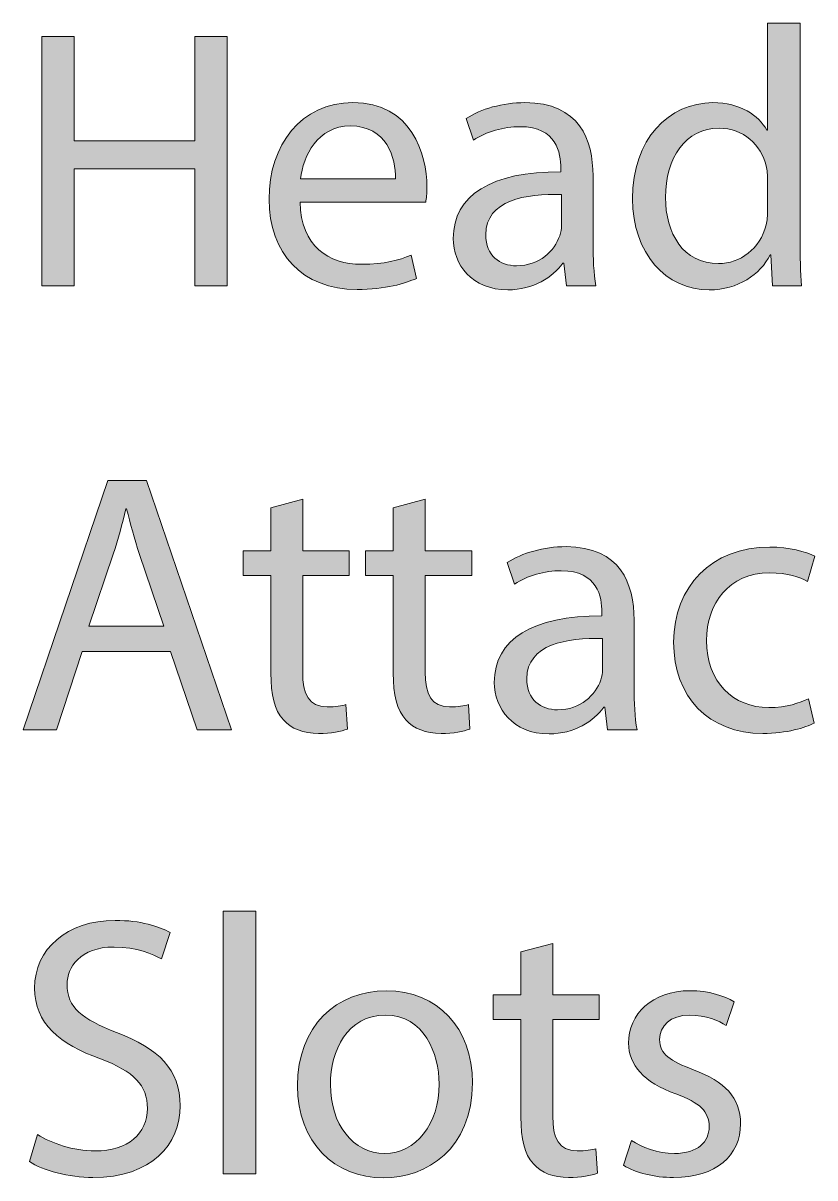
# Model space of a CAD drawing. Header units: inches. Extents: x 44 to 895, y -554 to -47.
# Drawn here: x 48.29 to 76.04, y -244.6 to -204.14 of the extents above; entities that cross this region are included whole.
import ezdxf

# ---------------------------------------------------------------- set-up
doc = ezdxf.new("R2010")
doc.units = ezdxf.units.IN
doc.header["$MEASUREMENT"] = 0
doc.layers.add('Layer 1', color=7, linetype='Continuous')

# ---------------------------------------------------------------- blocks, each defined once
blk = doc.blocks.new('block 5')
at = {"layer": 'Layer 1', "true_color": 0x231f20}
h = blk.add_hatch(color=179, dxfattribs=at)
h.dxf.hatch_style = 2
edge = h.paths.add_edge_path()
edge.add_spline(control_points=[(75.525, -204.142), (75.525, -204.142), (75.525, -211.725), (75.525, -211.725), (75.525, -212.282), (75.538, -212.917), (75.576, -213.345), (75.576, -213.345), (74.552, -213.345), (74.552, -213.345), (74.552, -213.345), (74.501, -212.256), (74.501, -212.256), (74.501, -212.256), (74.475, -212.256), (74.475, -212.256), (74.125, -212.956), (73.36, -213.488), (72.336, -213.488), (70.819, -213.488), (69.653, -212.204), (69.653, -210.299), (69.64, -208.212), (70.936, -206.929), (72.466, -206.929), (73.425, -206.929), (74.073, -207.382), (74.358, -207.888), (74.358, -207.888), (74.384, -207.888), (74.384, -207.888), (74.384, -207.888), (74.384, -204.142), (74.384, -204.142), (74.384, -204.142), (75.525, -204.142), (75.525, -204.142)], knot_values=[0, 0, 0, 0, 1, 1, 1, 2, 2, 2, 3, 3, 3, 4, 4, 4, 5, 5, 5, 6, 6, 6, 7, 7, 7, 8, 8, 8, 9, 9, 9, 10, 10, 10, 11, 11, 11, 12, 12, 12, 12], degree=3, periodic=1)
edge = h.paths.add_edge_path()
edge.add_spline(control_points=[(74.384, -209.625), (74.384, -209.482), (74.371, -209.288), (74.332, -209.146), (74.164, -208.419), (73.541, -207.823), (72.686, -207.823), (71.506, -207.823), (70.806, -208.86), (70.806, -210.247), (70.806, -211.517), (71.429, -212.567), (72.66, -212.567), (73.425, -212.567), (74.125, -212.062), (74.332, -211.206), (74.371, -211.051), (74.384, -210.895), (74.384, -210.714), (74.384, -210.714), (74.384, -209.625), (74.384, -209.625)], knot_values=[0, 0, 0, 0, 1, 1, 1, 2, 2, 2, 3, 3, 3, 4, 4, 4, 5, 5, 5, 6, 6, 6, 7, 7, 7, 7], degree=3, periodic=1)
h = blk.add_hatch(color=179, dxfattribs=at)
h.dxf.hatch_style = 2
h.paths.add_polyline_path([(50.076, -204.609), (50.076, -208.264), (54.302, -208.264), (54.302, -204.609), (55.442, -204.609), (55.442, -213.345), (54.302, -213.345), (54.302, -209.249), (50.076, -209.249), (50.076, -213.345), (48.948, -213.345), (48.948, -204.609)])
h = blk.add_hatch(color=179, dxfattribs=at)
h.dxf.hatch_style = 2
edge = h.paths.add_edge_path()
edge.add_spline(control_points=[(57.997, -210.416), (58.024, -211.958), (59.009, -212.593), (60.149, -212.593), (60.966, -212.593), (61.458, -212.451), (61.886, -212.269), (61.886, -212.269), (62.081, -213.086), (62.081, -213.086), (61.679, -213.267), (60.992, -213.475), (59.994, -213.475), (58.062, -213.475), (56.909, -212.204), (56.909, -210.312), (56.909, -208.419), (58.024, -206.929), (59.851, -206.929), (61.899, -206.929), (62.444, -208.731), (62.444, -209.884), (62.444, -210.117), (62.418, -210.299), (62.405, -210.416), (62.405, -210.416), (57.997, -210.416), (57.997, -210.416)], knot_values=[0, 0, 0, 0, 1, 1, 1, 2, 2, 2, 3, 3, 3, 4, 4, 4, 5, 5, 5, 6, 6, 6, 7, 7, 7, 8, 8, 8, 9, 9, 9, 9], degree=3, periodic=1)
edge = h.paths.add_edge_path()
edge.add_spline(control_points=[(61.342, -209.599), (61.355, -208.873), (61.044, -207.745), (59.76, -207.745), (58.607, -207.745), (58.101, -208.808), (58.011, -209.599), (58.011, -209.599), (61.342, -209.599), (61.342, -209.599)], knot_values=[0, 0, 0, 0, 1, 1, 1, 2, 2, 2, 3, 3, 3, 3], degree=3, periodic=1)
h = blk.add_hatch(color=179, dxfattribs=at)
h.dxf.hatch_style = 2
edge = h.paths.add_edge_path()
edge.add_spline(control_points=[(67.331, -213.345), (67.331, -213.345), (67.241, -212.554), (67.241, -212.554), (67.241, -212.554), (67.202, -212.554), (67.202, -212.554), (66.852, -213.047), (66.178, -213.488), (65.283, -213.488), (64.013, -213.488), (63.365, -212.593), (63.365, -211.686), (63.365, -210.169), (64.713, -209.34), (67.137, -209.353), (67.137, -209.353), (67.137, -209.223), (67.137, -209.223), (67.137, -208.705), (66.994, -207.771), (65.711, -207.771), (65.128, -207.771), (64.519, -207.953), (64.078, -208.238), (64.078, -208.238), (63.819, -207.486), (63.819, -207.486), (64.337, -207.149), (65.089, -206.929), (65.88, -206.929), (67.798, -206.929), (68.265, -208.238), (68.265, -209.495), (68.265, -209.495), (68.265, -211.842), (68.265, -211.842), (68.265, -212.386), (68.291, -212.917), (68.368, -213.345), (68.368, -213.345), (67.331, -213.345), (67.331, -213.345)], knot_values=[0, 0, 0, 0, 1, 1, 1, 2, 2, 2, 3, 3, 3, 4, 4, 4, 5, 5, 5, 6, 6, 6, 7, 7, 7, 8, 8, 8, 9, 9, 9, 10, 10, 10, 11, 11, 11, 12, 12, 12, 13, 13, 13, 14, 14, 14, 14], degree=3, periodic=1)
edge = h.paths.add_edge_path()
edge.add_spline(control_points=[(67.163, -210.144), (65.918, -210.117), (64.506, -210.338), (64.506, -211.556), (64.506, -212.295), (64.998, -212.645), (65.582, -212.645), (66.398, -212.645), (66.917, -212.127), (67.098, -211.595), (67.137, -211.479), (67.163, -211.349), (67.163, -211.232), (67.163, -211.232), (67.163, -210.144), (67.163, -210.144)], knot_values=[0, 0, 0, 0, 1, 1, 1, 2, 2, 2, 3, 3, 3, 4, 4, 4, 5, 5, 5, 5], degree=3, periodic=1)
h = blk.add_hatch(color=179, dxfattribs=at)
h.dxf.hatch_style = 2
h.paths.add_polyline_path([(50.361, -226.155), (49.454, -228.902), (48.287, -228.902), (51.256, -220.166), (52.617, -220.166), (55.598, -228.902), (54.393, -228.902), (53.459, -226.155)])
edge = h.paths.add_edge_path()
edge.add_spline(control_points=[(53.226, -225.273), (53.226, -225.273), (52.37, -222.758), (52.37, -222.758), (52.176, -222.188), (52.046, -221.67), (51.917, -221.164), (51.917, -221.164), (51.891, -221.164), (51.891, -221.164), (51.761, -221.683), (51.619, -222.214), (51.45, -222.745), (51.45, -222.745), (50.595, -225.273), (50.595, -225.273), (50.595, -225.273), (53.226, -225.273), (53.226, -225.273)], knot_values=[0, 0, 0, 0, 1, 1, 1, 2, 2, 2, 3, 3, 3, 4, 4, 4, 5, 5, 5, 6, 6, 6, 6], degree=3, periodic=1)
h = blk.add_hatch(color=179, dxfattribs=at)
h.dxf.hatch_style = 2
edge = h.paths.add_edge_path()
edge.add_spline(control_points=[(58.088, -220.827), (58.088, -220.827), (58.088, -222.629), (58.088, -222.629), (58.088, -222.629), (59.721, -222.629), (59.721, -222.629), (59.721, -222.629), (59.721, -223.497), (59.721, -223.497), (59.721, -223.497), (58.088, -223.497), (58.088, -223.497), (58.088, -223.497), (58.088, -226.88), (58.088, -226.88), (58.088, -227.658), (58.309, -228.099), (58.944, -228.099), (59.242, -228.099), (59.462, -228.06), (59.605, -228.021), (59.605, -228.021), (59.657, -228.877), (59.657, -228.877), (59.436, -228.967), (59.086, -229.032), (58.646, -229.032), (58.114, -229.032), (57.686, -228.864), (57.414, -228.552), (57.09, -228.216), (56.973, -227.658), (56.973, -226.919), (56.973, -226.919), (56.973, -223.497), (56.973, -223.497), (56.973, -223.497), (56.001, -223.497), (56.001, -223.497), (56.001, -223.497), (56.001, -222.629), (56.001, -222.629), (56.001, -222.629), (56.973, -222.629), (56.973, -222.629), (56.973, -222.629), (56.973, -221.125), (56.973, -221.125), (56.973, -221.125), (58.088, -220.827), (58.088, -220.827)], knot_values=[0, 0, 0, 0, 1, 1, 1, 2, 2, 2, 3, 3, 3, 4, 4, 4, 5, 5, 5, 6, 6, 6, 7, 7, 7, 8, 8, 8, 9, 9, 9, 10, 10, 10, 11, 11, 11, 12, 12, 12, 13, 13, 13, 14, 14, 14, 15, 15, 15, 16, 16, 16, 17, 17, 17, 17], degree=3, periodic=1)
h = blk.add_hatch(color=179, dxfattribs=at)
h.dxf.hatch_style = 2
edge = h.paths.add_edge_path()
edge.add_spline(control_points=[(62.379, -220.827), (62.379, -220.827), (62.379, -222.629), (62.379, -222.629), (62.379, -222.629), (64.013, -222.629), (64.013, -222.629), (64.013, -222.629), (64.013, -223.497), (64.013, -223.497), (64.013, -223.497), (62.379, -223.497), (62.379, -223.497), (62.379, -223.497), (62.379, -226.88), (62.379, -226.88), (62.379, -227.658), (62.6, -228.099), (63.235, -228.099), (63.533, -228.099), (63.753, -228.06), (63.896, -228.021), (63.896, -228.021), (63.948, -228.877), (63.948, -228.877), (63.728, -228.967), (63.378, -229.032), (62.937, -229.032), (62.405, -229.032), (61.978, -228.864), (61.705, -228.552), (61.381, -228.216), (61.265, -227.658), (61.265, -226.919), (61.265, -226.919), (61.265, -223.497), (61.265, -223.497), (61.265, -223.497), (60.293, -223.497), (60.293, -223.497), (60.293, -223.497), (60.293, -222.629), (60.293, -222.629), (60.293, -222.629), (61.265, -222.629), (61.265, -222.629), (61.265, -222.629), (61.265, -221.125), (61.265, -221.125), (61.265, -221.125), (62.379, -220.827), (62.379, -220.827)], knot_values=[0, 0, 0, 0, 1, 1, 1, 2, 2, 2, 3, 3, 3, 4, 4, 4, 5, 5, 5, 6, 6, 6, 7, 7, 7, 8, 8, 8, 9, 9, 9, 10, 10, 10, 11, 11, 11, 12, 12, 12, 13, 13, 13, 14, 14, 14, 15, 15, 15, 16, 16, 16, 17, 17, 17, 17], degree=3, periodic=1)
h = blk.add_hatch(color=179, dxfattribs=at)
h.dxf.hatch_style = 2
edge = h.paths.add_edge_path()
edge.add_spline(control_points=[(68.77, -228.902), (68.77, -228.902), (68.68, -228.112), (68.68, -228.112), (68.68, -228.112), (68.641, -228.112), (68.641, -228.112), (68.291, -228.604), (67.617, -229.045), (66.723, -229.045), (65.452, -229.045), (64.804, -228.151), (64.804, -227.243), (64.804, -225.727), (66.152, -224.897), (68.576, -224.91), (68.576, -224.91), (68.576, -224.78), (68.576, -224.78), (68.576, -224.262), (68.434, -223.329), (67.15, -223.329), (66.567, -223.329), (65.958, -223.51), (65.517, -223.795), (65.517, -223.795), (65.258, -223.044), (65.258, -223.044), (65.776, -222.706), (66.528, -222.486), (67.319, -222.486), (69.237, -222.486), (69.704, -223.795), (69.704, -225.053), (69.704, -225.053), (69.704, -227.399), (69.704, -227.399), (69.704, -227.943), (69.73, -228.475), (69.807, -228.902), (69.807, -228.902), (68.77, -228.902), (68.77, -228.902)], knot_values=[0, 0, 0, 0, 1, 1, 1, 2, 2, 2, 3, 3, 3, 4, 4, 4, 5, 5, 5, 6, 6, 6, 7, 7, 7, 8, 8, 8, 9, 9, 9, 10, 10, 10, 11, 11, 11, 12, 12, 12, 13, 13, 13, 14, 14, 14, 14], degree=3, periodic=1)
edge = h.paths.add_edge_path()
edge.add_spline(control_points=[(68.602, -225.701), (67.358, -225.675), (65.945, -225.895), (65.945, -227.114), (65.945, -227.852), (66.437, -228.202), (67.021, -228.202), (67.837, -228.202), (68.356, -227.684), (68.537, -227.153), (68.576, -227.036), (68.602, -226.906), (68.602, -226.79), (68.602, -226.79), (68.602, -225.701), (68.602, -225.701)], knot_values=[0, 0, 0, 0, 1, 1, 1, 2, 2, 2, 3, 3, 3, 4, 4, 4, 5, 5, 5, 5], degree=3, periodic=1)
h = blk.add_hatch(color=179, dxfattribs=at)
h.dxf.hatch_style = 2
edge = h.paths.add_edge_path()
edge.add_spline(control_points=[(76.017, -228.669), (75.719, -228.825), (75.058, -229.032), (74.216, -229.032), (72.323, -229.032), (71.092, -227.749), (71.092, -225.83), (71.092, -223.899), (72.414, -222.499), (74.462, -222.499), (75.136, -222.499), (75.732, -222.668), (76.043, -222.823), (76.043, -222.823), (75.784, -223.705), (75.784, -223.705), (75.512, -223.549), (75.084, -223.407), (74.462, -223.407), (73.023, -223.407), (72.246, -224.469), (72.246, -225.778), (72.246, -227.23), (73.179, -228.125), (74.423, -228.125), (75.071, -228.125), (75.499, -227.956), (75.823, -227.814), (75.823, -227.814), (76.017, -228.669), (76.017, -228.669)], knot_values=[0, 0, 0, 0, 1, 1, 1, 2, 2, 2, 3, 3, 3, 4, 4, 4, 5, 5, 5, 6, 6, 6, 7, 7, 7, 8, 8, 8, 9, 9, 9, 10, 10, 10, 10], degree=3, periodic=1)
h = blk.add_hatch(color=179, dxfattribs=at)
h.dxf.hatch_style = 2
h.paths.add_polyline_path([(55.301, -235.257), (56.442, -235.257), (56.442, -244.46), (55.301, -244.46)])
h = blk.add_hatch(color=179, dxfattribs=at)
h.dxf.hatch_style = 2
edge = h.paths.add_edge_path()
edge.add_spline(control_points=[(48.793, -243.086), (49.298, -243.397), (50.037, -243.656), (50.815, -243.656), (51.969, -243.656), (52.643, -243.047), (52.643, -242.166), (52.643, -241.349), (52.176, -240.882), (50.996, -240.429), (49.571, -239.923), (48.689, -239.185), (48.689, -237.953), (48.689, -236.592), (49.817, -235.581), (51.515, -235.581), (52.409, -235.581), (53.057, -235.789), (53.446, -236.009), (53.446, -236.009), (53.135, -236.929), (53.135, -236.929), (52.85, -236.773), (52.267, -236.514), (51.476, -236.514), (50.284, -236.514), (49.83, -237.227), (49.83, -237.824), (49.83, -238.64), (50.361, -239.042), (51.567, -239.509), (53.044, -240.079), (53.796, -240.792), (53.796, -242.075), (53.796, -243.423), (52.798, -244.59), (50.737, -244.59), (49.895, -244.59), (48.974, -244.343), (48.508, -244.032), (48.508, -244.032), (48.793, -243.086), (48.793, -243.086)], knot_values=[0, 0, 0, 0, 1, 1, 1, 2, 2, 2, 3, 3, 3, 4, 4, 4, 5, 5, 5, 6, 6, 6, 7, 7, 7, 8, 8, 8, 9, 9, 9, 10, 10, 10, 11, 11, 11, 12, 12, 12, 13, 13, 13, 14, 14, 14, 14], degree=3, periodic=1)
h = blk.add_hatch(color=179, dxfattribs=at)
h.dxf.hatch_style = 2
edge = h.paths.add_edge_path()
edge.add_spline(control_points=[(66.852, -236.385), (66.852, -236.385), (66.852, -238.186), (66.852, -238.186), (66.852, -238.186), (68.485, -238.186), (68.485, -238.186), (68.485, -238.186), (68.485, -239.055), (68.485, -239.055), (68.485, -239.055), (66.852, -239.055), (66.852, -239.055), (66.852, -239.055), (66.852, -242.438), (66.852, -242.438), (66.852, -243.216), (67.072, -243.656), (67.707, -243.656), (68.006, -243.656), (68.226, -243.618), (68.369, -243.579), (68.369, -243.579), (68.42, -244.434), (68.42, -244.434), (68.2, -244.525), (67.85, -244.59), (67.409, -244.59), (66.878, -244.59), (66.45, -244.421), (66.178, -244.11), (65.854, -243.773), (65.737, -243.216), (65.737, -242.477), (65.737, -242.477), (65.737, -239.055), (65.737, -239.055), (65.737, -239.055), (64.765, -239.055), (64.765, -239.055), (64.765, -239.055), (64.765, -238.186), (64.765, -238.186), (64.765, -238.186), (65.737, -238.186), (65.737, -238.186), (65.737, -238.186), (65.737, -236.683), (65.737, -236.683), (65.737, -236.683), (66.852, -236.385), (66.852, -236.385)], knot_values=[0, 0, 0, 0, 1, 1, 1, 2, 2, 2, 3, 3, 3, 4, 4, 4, 5, 5, 5, 6, 6, 6, 7, 7, 7, 8, 8, 8, 9, 9, 9, 10, 10, 10, 11, 11, 11, 12, 12, 12, 13, 13, 13, 14, 14, 14, 15, 15, 15, 16, 16, 16, 17, 17, 17, 17], degree=3, periodic=1)
h = blk.add_hatch(color=179, dxfattribs=at)
h.dxf.hatch_style = 2
edge = h.paths.add_edge_path()
edge.add_spline(control_points=[(64.038, -241.271), (64.038, -243.592), (62.431, -244.603), (60.914, -244.603), (59.216, -244.603), (57.907, -243.358), (57.907, -241.375), (57.907, -239.275), (59.281, -238.044), (61.018, -238.044), (62.82, -238.044), (64.038, -239.353), (64.038, -241.271)], knot_values=[0, 0, 0, 0, 1, 1, 1, 2, 2, 2, 3, 3, 3, 4, 4, 4, 4], degree=3, periodic=1)
edge = h.paths.add_edge_path()
edge.add_spline(control_points=[(59.061, -241.336), (59.061, -242.71), (59.851, -243.747), (60.966, -243.747), (62.055, -243.747), (62.871, -242.723), (62.871, -241.31), (62.871, -240.248), (62.34, -238.899), (60.992, -238.899), (59.644, -238.899), (59.061, -240.144), (59.061, -241.336)], knot_values=[0, 0, 0, 0, 1, 1, 1, 2, 2, 2, 3, 3, 3, 4, 4, 4, 4], degree=3, periodic=1)
h = blk.add_hatch(color=179, dxfattribs=at)
h.dxf.hatch_style = 2
edge = h.paths.add_edge_path()
edge.add_spline(control_points=[(69.614, -243.294), (69.951, -243.514), (70.547, -243.747), (71.117, -243.747), (71.947, -243.747), (72.336, -243.333), (72.336, -242.814), (72.336, -242.269), (72.012, -241.971), (71.169, -241.66), (70.042, -241.259), (69.51, -240.636), (69.51, -239.884), (69.51, -238.874), (70.327, -238.044), (71.675, -238.044), (72.31, -238.044), (72.867, -238.225), (73.217, -238.433), (73.217, -238.433), (72.932, -239.262), (72.932, -239.262), (72.686, -239.107), (72.232, -238.899), (71.649, -238.899), (70.975, -238.899), (70.599, -239.288), (70.599, -239.755), (70.599, -240.273), (70.975, -240.507), (71.791, -240.818), (72.88, -241.232), (73.438, -241.777), (73.438, -242.71), (73.438, -243.812), (72.582, -244.59), (71.091, -244.59), (70.404, -244.59), (69.769, -244.421), (69.329, -244.162), (69.329, -244.162), (69.614, -243.294), (69.614, -243.294)], knot_values=[0, 0, 0, 0, 1, 1, 1, 2, 2, 2, 3, 3, 3, 4, 4, 4, 5, 5, 5, 6, 6, 6, 7, 7, 7, 8, 8, 8, 9, 9, 9, 10, 10, 10, 11, 11, 11, 12, 12, 12, 13, 13, 13, 14, 14, 14, 14], degree=3, periodic=1)
at = {"layer": 'Layer 1', "lineweight": 0}
for points in [[(50.076, -204.609), (50.076, -208.264), (54.302, -208.264), (54.302, -204.609), (55.442, -204.609), (55.442, -213.345), (54.302, -213.345), (54.302, -209.249), (50.076, -209.249), (50.076, -213.345), (48.948, -213.345), (48.948, -204.609), (50.076, -204.609)], [(50.361, -226.155), (49.454, -228.902), (48.287, -228.902), (51.256, -220.166), (52.617, -220.166), (55.598, -228.902), (54.393, -228.902), (53.459, -226.155), (50.361, -226.155)], [(55.301, -235.257), (56.442, -235.257), (56.442, -244.46), (55.301, -244.46), (55.301, -235.257)]]:
    blk.add_lwpolyline(points, dxfattribs=at)
for points, knots in [([(75.525, -204.142), (75.525, -204.142), (75.525, -211.725), (75.525, -211.725), (75.525, -212.282), (75.538, -212.917), (75.576, -213.345), (75.576, -213.345), (74.552, -213.345), (74.552, -213.345), (74.552, -213.345), (74.501, -212.256), (74.501, -212.256), (74.501, -212.256), (74.475, -212.256), (74.475, -212.256), (74.125, -212.956), (73.36, -213.488), (72.336, -213.488), (70.819, -213.488), (69.653, -212.204), (69.653, -210.299), (69.64, -208.212), (70.936, -206.929), (72.466, -206.929), (73.425, -206.929), (74.073, -207.382), (74.358, -207.888), (74.358, -207.888), (74.384, -207.888), (74.384, -207.888), (74.384, -207.888), (74.384, -204.142), (74.384, -204.142), (74.384, -204.142), (75.525, -204.142), (75.525, -204.142)], [0, 0, 0, 0, 1, 1, 1, 2, 2, 2, 3, 3, 3, 4, 4, 4, 5, 5, 5, 6, 6, 6, 7, 7, 7, 8, 8, 8, 9, 9, 9, 10, 10, 10, 11, 11, 11, 12, 12, 12, 12]), ([(57.997, -210.416), (58.024, -211.958), (59.009, -212.593), (60.149, -212.593), (60.966, -212.593), (61.458, -212.451), (61.886, -212.269), (61.886, -212.269), (62.081, -213.086), (62.081, -213.086), (61.679, -213.267), (60.992, -213.475), (59.994, -213.475), (58.062, -213.475), (56.909, -212.204), (56.909, -210.312), (56.909, -208.419), (58.024, -206.929), (59.851, -206.929), (61.899, -206.929), (62.444, -208.731), (62.444, -209.884), (62.444, -210.117), (62.418, -210.299), (62.405, -210.416), (62.405, -210.416), (57.997, -210.416), (57.997, -210.416)], [0, 0, 0, 0, 1, 1, 1, 2, 2, 2, 3, 3, 3, 4, 4, 4, 5, 5, 5, 6, 6, 6, 7, 7, 7, 8, 8, 8, 9, 9, 9, 9]), ([(67.331, -213.345), (67.331, -213.345), (67.241, -212.554), (67.241, -212.554), (67.241, -212.554), (67.202, -212.554), (67.202, -212.554), (66.852, -213.047), (66.178, -213.488), (65.283, -213.488), (64.013, -213.488), (63.365, -212.593), (63.365, -211.686), (63.365, -210.169), (64.713, -209.34), (67.137, -209.353), (67.137, -209.353), (67.137, -209.223), (67.137, -209.223), (67.137, -208.705), (66.994, -207.771), (65.711, -207.771), (65.128, -207.771), (64.519, -207.953), (64.078, -208.238), (64.078, -208.238), (63.819, -207.486), (63.819, -207.486), (64.337, -207.149), (65.089, -206.929), (65.88, -206.929), (67.798, -206.929), (68.265, -208.238), (68.265, -209.495), (68.265, -209.495), (68.265, -211.842), (68.265, -211.842), (68.265, -212.386), (68.291, -212.917), (68.368, -213.345), (68.368, -213.345), (67.331, -213.345), (67.331, -213.345)], [0, 0, 0, 0, 1, 1, 1, 2, 2, 2, 3, 3, 3, 4, 4, 4, 5, 5, 5, 6, 6, 6, 7, 7, 7, 8, 8, 8, 9, 9, 9, 10, 10, 10, 11, 11, 11, 12, 12, 12, 13, 13, 13, 14, 14, 14, 14]), ([(61.342, -209.599), (61.355, -208.873), (61.044, -207.745), (59.76, -207.745), (58.607, -207.745), (58.101, -208.808), (58.011, -209.599), (58.011, -209.599), (61.342, -209.599), (61.342, -209.599)], [0, 0, 0, 0, 1, 1, 1, 2, 2, 2, 3, 3, 3, 3]), ([(74.384, -209.625), (74.384, -209.482), (74.371, -209.288), (74.332, -209.146), (74.164, -208.419), (73.541, -207.823), (72.686, -207.823), (71.506, -207.823), (70.806, -208.86), (70.806, -210.247), (70.806, -211.517), (71.429, -212.567), (72.66, -212.567), (73.425, -212.567), (74.125, -212.062), (74.332, -211.206), (74.371, -211.051), (74.384, -210.895), (74.384, -210.714), (74.384, -210.714), (74.384, -209.625), (74.384, -209.625)], [0, 0, 0, 0, 1, 1, 1, 2, 2, 2, 3, 3, 3, 4, 4, 4, 5, 5, 5, 6, 6, 6, 7, 7, 7, 7]), ([(67.163, -210.144), (65.918, -210.117), (64.506, -210.338), (64.506, -211.556), (64.506, -212.295), (64.998, -212.645), (65.582, -212.645), (66.398, -212.645), (66.917, -212.127), (67.098, -211.595), (67.137, -211.479), (67.163, -211.349), (67.163, -211.232), (67.163, -211.232), (67.163, -210.144), (67.163, -210.144)], [0, 0, 0, 0, 1, 1, 1, 2, 2, 2, 3, 3, 3, 4, 4, 4, 5, 5, 5, 5]), ([(58.088, -220.827), (58.088, -220.827), (58.088, -222.629), (58.088, -222.629), (58.088, -222.629), (59.721, -222.629), (59.721, -222.629), (59.721, -222.629), (59.721, -223.497), (59.721, -223.497), (59.721, -223.497), (58.088, -223.497), (58.088, -223.497), (58.088, -223.497), (58.088, -226.88), (58.088, -226.88), (58.088, -227.658), (58.309, -228.099), (58.944, -228.099), (59.242, -228.099), (59.462, -228.06), (59.605, -228.021), (59.605, -228.021), (59.657, -228.877), (59.657, -228.877), (59.436, -228.967), (59.086, -229.032), (58.646, -229.032), (58.114, -229.032), (57.686, -228.864), (57.414, -228.552), (57.09, -228.216), (56.973, -227.658), (56.973, -226.919), (56.973, -226.919), (56.973, -223.497), (56.973, -223.497), (56.973, -223.497), (56.001, -223.497), (56.001, -223.497), (56.001, -223.497), (56.001, -222.629), (56.001, -222.629), (56.001, -222.629), (56.973, -222.629), (56.973, -222.629), (56.973, -222.629), (56.973, -221.125), (56.973, -221.125), (56.973, -221.125), (58.088, -220.827), (58.088, -220.827)], [0, 0, 0, 0, 1, 1, 1, 2, 2, 2, 3, 3, 3, 4, 4, 4, 5, 5, 5, 6, 6, 6, 7, 7, 7, 8, 8, 8, 9, 9, 9, 10, 10, 10, 11, 11, 11, 12, 12, 12, 13, 13, 13, 14, 14, 14, 15, 15, 15, 16, 16, 16, 17, 17, 17, 17]), ([(62.379, -220.827), (62.379, -220.827), (62.379, -222.629), (62.379, -222.629), (62.379, -222.629), (64.013, -222.629), (64.013, -222.629), (64.013, -222.629), (64.013, -223.497), (64.013, -223.497), (64.013, -223.497), (62.379, -223.497), (62.379, -223.497), (62.379, -223.497), (62.379, -226.88), (62.379, -226.88), (62.379, -227.658), (62.6, -228.099), (63.235, -228.099), (63.533, -228.099), (63.753, -228.06), (63.896, -228.021), (63.896, -228.021), (63.948, -228.877), (63.948, -228.877), (63.728, -228.967), (63.378, -229.032), (62.937, -229.032), (62.405, -229.032), (61.978, -228.864), (61.705, -228.552), (61.381, -228.216), (61.265, -227.658), (61.265, -226.919), (61.265, -226.919), (61.265, -223.497), (61.265, -223.497), (61.265, -223.497), (60.293, -223.497), (60.293, -223.497), (60.293, -223.497), (60.293, -222.629), (60.293, -222.629), (60.293, -222.629), (61.265, -222.629), (61.265, -222.629), (61.265, -222.629), (61.265, -221.125), (61.265, -221.125), (61.265, -221.125), (62.379, -220.827), (62.379, -220.827)], [0, 0, 0, 0, 1, 1, 1, 2, 2, 2, 3, 3, 3, 4, 4, 4, 5, 5, 5, 6, 6, 6, 7, 7, 7, 8, 8, 8, 9, 9, 9, 10, 10, 10, 11, 11, 11, 12, 12, 12, 13, 13, 13, 14, 14, 14, 15, 15, 15, 16, 16, 16, 17, 17, 17, 17]), ([(53.226, -225.273), (53.226, -225.273), (52.37, -222.758), (52.37, -222.758), (52.176, -222.188), (52.046, -221.67), (51.917, -221.164), (51.917, -221.164), (51.891, -221.164), (51.891, -221.164), (51.761, -221.683), (51.619, -222.214), (51.45, -222.745), (51.45, -222.745), (50.595, -225.273), (50.595, -225.273), (50.595, -225.273), (53.226, -225.273), (53.226, -225.273)], [0, 0, 0, 0, 1, 1, 1, 2, 2, 2, 3, 3, 3, 4, 4, 4, 5, 5, 5, 6, 6, 6, 6]), ([(68.77, -228.902), (68.77, -228.902), (68.68, -228.112), (68.68, -228.112), (68.68, -228.112), (68.641, -228.112), (68.641, -228.112), (68.291, -228.604), (67.617, -229.045), (66.723, -229.045), (65.452, -229.045), (64.804, -228.151), (64.804, -227.243), (64.804, -225.727), (66.152, -224.897), (68.576, -224.91), (68.576, -224.91), (68.576, -224.78), (68.576, -224.78), (68.576, -224.262), (68.434, -223.329), (67.15, -223.329), (66.567, -223.329), (65.958, -223.51), (65.517, -223.795), (65.517, -223.795), (65.258, -223.044), (65.258, -223.044), (65.776, -222.706), (66.528, -222.486), (67.319, -222.486), (69.237, -222.486), (69.704, -223.795), (69.704, -225.053), (69.704, -225.053), (69.704, -227.399), (69.704, -227.399), (69.704, -227.943), (69.73, -228.475), (69.807, -228.902), (69.807, -228.902), (68.77, -228.902), (68.77, -228.902)], [0, 0, 0, 0, 1, 1, 1, 2, 2, 2, 3, 3, 3, 4, 4, 4, 5, 5, 5, 6, 6, 6, 7, 7, 7, 8, 8, 8, 9, 9, 9, 10, 10, 10, 11, 11, 11, 12, 12, 12, 13, 13, 13, 14, 14, 14, 14]), ([(76.017, -228.669), (75.719, -228.825), (75.058, -229.032), (74.216, -229.032), (72.323, -229.032), (71.092, -227.749), (71.092, -225.83), (71.092, -223.899), (72.414, -222.499), (74.462, -222.499), (75.136, -222.499), (75.732, -222.668), (76.043, -222.823), (76.043, -222.823), (75.784, -223.705), (75.784, -223.705), (75.512, -223.549), (75.084, -223.407), (74.462, -223.407), (73.023, -223.407), (72.246, -224.469), (72.246, -225.778), (72.246, -227.23), (73.179, -228.125), (74.423, -228.125), (75.071, -228.125), (75.499, -227.956), (75.823, -227.814), (75.823, -227.814), (76.017, -228.669), (76.017, -228.669)], [0, 0, 0, 0, 1, 1, 1, 2, 2, 2, 3, 3, 3, 4, 4, 4, 5, 5, 5, 6, 6, 6, 7, 7, 7, 8, 8, 8, 9, 9, 9, 10, 10, 10, 10]), ([(68.602, -225.701), (67.358, -225.675), (65.945, -225.895), (65.945, -227.114), (65.945, -227.852), (66.437, -228.202), (67.021, -228.202), (67.837, -228.202), (68.356, -227.684), (68.537, -227.153), (68.576, -227.036), (68.602, -226.906), (68.602, -226.79), (68.602, -226.79), (68.602, -225.701), (68.602, -225.701)], [0, 0, 0, 0, 1, 1, 1, 2, 2, 2, 3, 3, 3, 4, 4, 4, 5, 5, 5, 5]), ([(48.793, -243.086), (49.298, -243.397), (50.037, -243.656), (50.815, -243.656), (51.969, -243.656), (52.643, -243.047), (52.643, -242.166), (52.643, -241.349), (52.176, -240.882), (50.996, -240.429), (49.571, -239.923), (48.689, -239.185), (48.689, -237.953), (48.689, -236.592), (49.817, -235.581), (51.515, -235.581), (52.409, -235.581), (53.057, -235.789), (53.446, -236.009), (53.446, -236.009), (53.135, -236.929), (53.135, -236.929), (52.85, -236.773), (52.267, -236.514), (51.476, -236.514), (50.284, -236.514), (49.83, -237.227), (49.83, -237.824), (49.83, -238.64), (50.361, -239.042), (51.567, -239.509), (53.044, -240.079), (53.796, -240.792), (53.796, -242.075), (53.796, -243.423), (52.798, -244.59), (50.737, -244.59), (49.895, -244.59), (48.974, -244.343), (48.508, -244.032), (48.508, -244.032), (48.793, -243.086), (48.793, -243.086)], [0, 0, 0, 0, 1, 1, 1, 2, 2, 2, 3, 3, 3, 4, 4, 4, 5, 5, 5, 6, 6, 6, 7, 7, 7, 8, 8, 8, 9, 9, 9, 10, 10, 10, 11, 11, 11, 12, 12, 12, 13, 13, 13, 14, 14, 14, 14]), ([(66.852, -236.385), (66.852, -236.385), (66.852, -238.186), (66.852, -238.186), (66.852, -238.186), (68.485, -238.186), (68.485, -238.186), (68.485, -238.186), (68.485, -239.055), (68.485, -239.055), (68.485, -239.055), (66.852, -239.055), (66.852, -239.055), (66.852, -239.055), (66.852, -242.438), (66.852, -242.438), (66.852, -243.216), (67.072, -243.656), (67.707, -243.656), (68.006, -243.656), (68.226, -243.618), (68.369, -243.579), (68.369, -243.579), (68.42, -244.434), (68.42, -244.434), (68.2, -244.525), (67.85, -244.59), (67.409, -244.59), (66.878, -244.59), (66.45, -244.421), (66.178, -244.11), (65.854, -243.773), (65.737, -243.216), (65.737, -242.477), (65.737, -242.477), (65.737, -239.055), (65.737, -239.055), (65.737, -239.055), (64.765, -239.055), (64.765, -239.055), (64.765, -239.055), (64.765, -238.186), (64.765, -238.186), (64.765, -238.186), (65.737, -238.186), (65.737, -238.186), (65.737, -238.186), (65.737, -236.683), (65.737, -236.683), (65.737, -236.683), (66.852, -236.385), (66.852, -236.385)], [0, 0, 0, 0, 1, 1, 1, 2, 2, 2, 3, 3, 3, 4, 4, 4, 5, 5, 5, 6, 6, 6, 7, 7, 7, 8, 8, 8, 9, 9, 9, 10, 10, 10, 11, 11, 11, 12, 12, 12, 13, 13, 13, 14, 14, 14, 15, 15, 15, 16, 16, 16, 17, 17, 17, 17]), ([(64.038, -241.271), (64.038, -243.592), (62.431, -244.603), (60.914, -244.603), (59.216, -244.603), (57.907, -243.358), (57.907, -241.375), (57.907, -239.275), (59.281, -238.044), (61.018, -238.044), (62.82, -238.044), (64.038, -239.353), (64.038, -241.271)], [0, 0, 0, 0, 1, 1, 1, 2, 2, 2, 3, 3, 3, 4, 4, 4, 4]), ([(69.614, -243.294), (69.951, -243.514), (70.547, -243.747), (71.117, -243.747), (71.947, -243.747), (72.336, -243.333), (72.336, -242.814), (72.336, -242.269), (72.012, -241.971), (71.169, -241.66), (70.042, -241.259), (69.51, -240.636), (69.51, -239.884), (69.51, -238.874), (70.327, -238.044), (71.675, -238.044), (72.31, -238.044), (72.867, -238.225), (73.217, -238.433), (73.217, -238.433), (72.932, -239.262), (72.932, -239.262), (72.686, -239.107), (72.232, -238.899), (71.649, -238.899), (70.975, -238.899), (70.599, -239.288), (70.599, -239.755), (70.599, -240.273), (70.975, -240.507), (71.791, -240.818), (72.88, -241.232), (73.438, -241.777), (73.438, -242.71), (73.438, -243.812), (72.582, -244.59), (71.091, -244.59), (70.404, -244.59), (69.769, -244.421), (69.329, -244.162), (69.329, -244.162), (69.614, -243.294), (69.614, -243.294)], [0, 0, 0, 0, 1, 1, 1, 2, 2, 2, 3, 3, 3, 4, 4, 4, 5, 5, 5, 6, 6, 6, 7, 7, 7, 8, 8, 8, 9, 9, 9, 10, 10, 10, 11, 11, 11, 12, 12, 12, 13, 13, 13, 14, 14, 14, 14]), ([(59.061, -241.336), (59.061, -242.71), (59.851, -243.747), (60.966, -243.747), (62.055, -243.747), (62.871, -242.723), (62.871, -241.31), (62.871, -240.248), (62.34, -238.899), (60.992, -238.899), (59.644, -238.899), (59.061, -240.144), (59.061, -241.336)], [0, 0, 0, 0, 1, 1, 1, 2, 2, 2, 3, 3, 3, 4, 4, 4, 4])]:
    blk.add_open_spline(points, degree=3, knots=knots, dxfattribs=at)

msp = doc.modelspace()

# ---------------------------------------------------------------- block references
at = {"layer": 'Layer 1'}
msp.add_blockref('block 5', (0, 0), dxfattribs=at)

doc.saveas('drawing.dxf')
